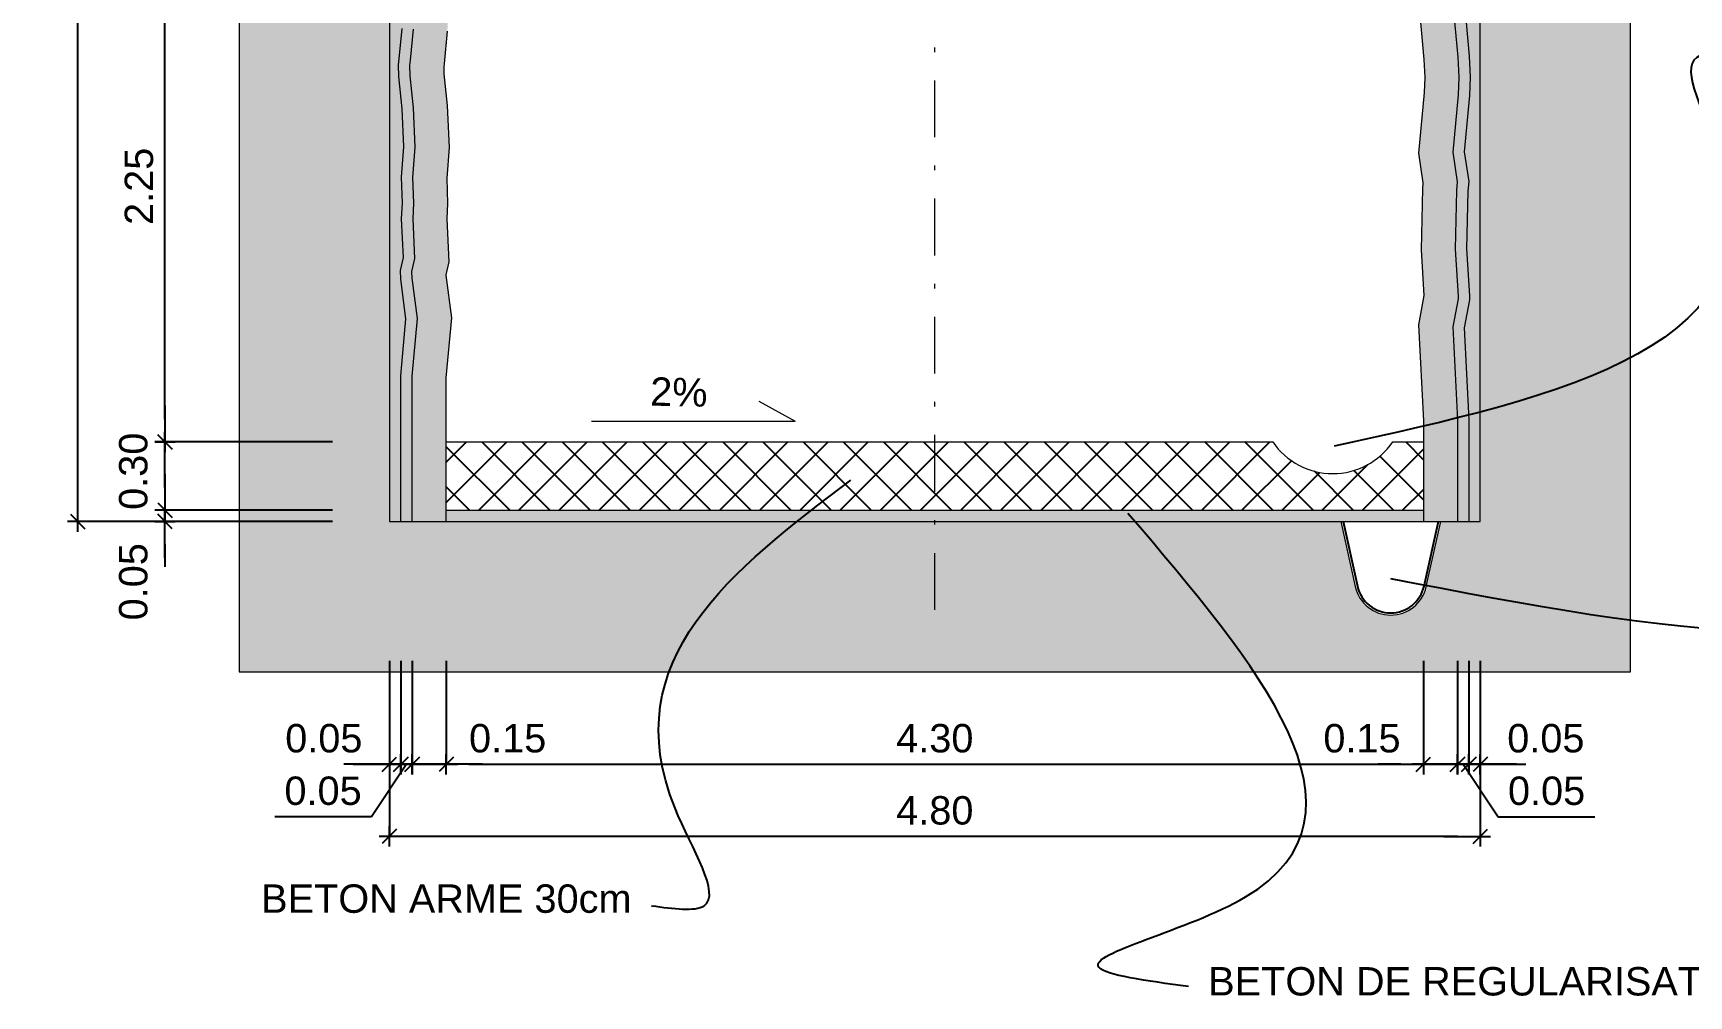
# Model space of a CAD drawing. Extents: x 62300 to 63089, y 108404 to 108784.
# Drawn here: x 62830.27 to 62866.7, y 108701.93 to 108723.11 of the extents above; entities that cross this region are included whole.
import ezdxf

# ---------------------------------------------------------------- set-up
doc = ezdxf.new("R2010")
doc.units = 0
doc.header["$MEASUREMENT"] = 0
doc.linetypes.add('TRATTOPUNTO2', pattern=[0.5, 0.25, -0.125, 0, -0.125])
doc.layers.add('BORDI TRATTEGGI', color=5, linetype='Continuous', plot=False)
for name, color, linetype in [('Dime', 6, 'Continuous'), ('LIN010CO', 2, 'Continuous'), ('LIN018CO', 6, 'Continuous'), ('LIN025CO', 7, 'Continuous'), ('LIN050CO', 3, 'Continuous'), ('TEXT035', 1, 'Continuous'), ('Tratteggi', 2, 'Continuous')]:
    doc.layers.add(name, color=color, linetype=linetype)
doc.styles.add('ARIAL', font='arial.ttf')
doc.linetypes.add('ROCCIA', pattern='A,0.25,[130,BERETTA.shx,S=0.1,R=0,X=0,Y=0],-0.2,0.25', length=0.7)
doc.dimstyles.new('50', dxfattribs={"dimscale": 2.5, "dimtxt": 0.25, "dimasz": 0.2, "dimexe": 0, "dimexo": 0.5, "dimgap": 0.1, "dimtad": 1, "dimlfac": 0.2, "dimzin": 1, "dimdsep": 46, "dimtxsty": 'ARIAL', "dimblk1": 'LINE', "dimblk2": 'LINE', "dimsah": 1, "dimcen": 2.5, "dimclrd": 256, "dimclre": 256, "dimclrt": 1, "dimadec": 0, "dimazin": 0, "dimtfac": 1, "dimtmove": 2, "dimatfit": 3, "dimldrblk": 'LINE', "dimfxl": 1, "dimtvp": 1, "dimtolj": 1, "dimtzin": 0, "dimarcsym": 0})

# ---------------------------------------------------------------- blocks, each defined once
blk = doc.blocks.new('LINE')
for p, q in [((-1.60001823273501, 0), (0.4500000000000171, 0)), ((0, 0.4500000000000171), (0, -0.4500000000000171))]:
    blk.add_line(p, q)
at = {"color": 3}
blk.add_line((-0.3181980515162763, -0.3181980515163474), (0.3181980515338978, 0.3181980515339689), dxfattribs=at)
blk = doc.blocks.new('*D36')
at = {"layer": 'Defpoints', "color": 0, "lineweight": 0, "transparency": 16777216}
for p in [(62833.17033222812, 108712.6175235544), (62838.10870644812, 108712.6175235544), (62838.10870644812, 108712.3675235543)]:
    blk.add_point(p, dxfattribs=at)
at = {"layer": 'Dime', "lineweight": -2, "transparency": 16777216}
for p, q in [((62833.17033222812, 108713.1175235544), (62833.17033222812, 108713.6175235544)), ((62836.85870644812, 108712.6175235544), (62833.17033222812, 108712.6175235544)), ((62833.17033222812, 108712.3675235543), (62833.17033222812, 108712.6175235544)), ((62836.85870644812, 108712.3675235543), (62833.17033222812, 108712.3675235543)), ((62833.17033222812, 108711.8675235543), (62833.17033222812, 108711.3675235543))]:
    blk.add_line(p, q, dxfattribs=at)
at = {"layer": 'Dime', "lineweight": -2, "transparency": 16777216, "xscale": 0.5, "yscale": 0.5, "zscale": 0.5}
for p, rotation in [((62833.17033222812, 108712.6175235544), 270), ((62833.17033222812, 108712.3675235543), 90)]:
    blk.add_blockref('LINE', p, dxfattribs=dict(at, rotation=rotation))
at = {"layer": 'Dime', "color": 1, "lineweight": 0, "transparency": 16777216, "insert": (62832.47622411072, 108711.0416755107), "char_height": 0.625, "attachment_point": 5, "rotation": 90, "style": 'ARIAL'}
blk.add_mtext('\\A1;0.05', dxfattribs=at)
blk = doc.blocks.new('*D37')
at = {"layer": 'Defpoints', "color": 0, "lineweight": 0, "transparency": 16777216}
for p in [(62833.17033222812, 108725.3675235544), (62836.41635297281, 108725.3675235544), (62838.1087064481, 108714.1175235545)]:
    blk.add_point(p, dxfattribs=at)
at = {"layer": 'Dime', "lineweight": -2, "transparency": 16777216}
for p, q in [((62835.16635297281, 108725.3675235544), (62833.17033222812, 108725.3675235544)), ((62833.17033222812, 108714.6175235545), (62833.17033222812, 108724.8675235544)), ((62836.8587064481, 108714.1175235545), (62833.17033222812, 108714.1175235545))]:
    blk.add_line(p, q, dxfattribs=at)
at = {"layer": 'Dime', "lineweight": -2, "transparency": 16777216, "xscale": 0.5, "yscale": 0.5, "zscale": 0.5}
for p, rotation in [((62833.17033222812, 108725.3675235544), 90), ((62833.17033222812, 108714.1175235545), 270)]:
    blk.add_blockref('LINE', p, dxfattribs=dict(at, rotation=rotation))
at = {"layer": 'Dime', "color": 1, "lineweight": 0, "transparency": 16777216, "insert": (62832.6012241108, 108719.7425235544), "char_height": 0.625, "attachment_point": 5, "rotation": 90, "style": 'ARIAL'}
blk.add_mtext('\\A1;2.25', dxfattribs=at)
blk = doc.blocks.new('*D41')
at = {"layer": 'Defpoints', "color": 0, "lineweight": 0, "transparency": 16777216}
for p in [(62846.59706924643, 108737.3675235544), (62831.24852520591, 108712.3675235543), (62838.10870644812, 108712.3675235543)]:
    blk.add_point(p, dxfattribs=at)
at = {"layer": 'Dime', "lineweight": -2, "transparency": 16777216}
for p, q in [((62845.34706924643, 108737.3675235544), (62831.24852520591, 108737.3675235544)), ((62831.24852520591, 108736.8675235544), (62831.24852520591, 108712.8675235543)), ((62836.85870644812, 108712.3675235543), (62831.24852520591, 108712.3675235543))]:
    blk.add_line(p, q, dxfattribs=at)
at = {"layer": 'Dime', "lineweight": -2, "transparency": 16777216, "xscale": 0.5, "yscale": 0.5, "zscale": 0.5}
for p, rotation in [((62831.24852520591, 108737.3675235544), 90), ((62831.24852520591, 108712.3675235543), 270)]:
    blk.add_blockref('LINE', p, dxfattribs=dict(at, rotation=rotation))
at = {"layer": 'Dime', "color": 1, "lineweight": 0, "transparency": 16777216, "insert": (62830.67941708859, 108724.8675235543), "char_height": 0.625, "attachment_point": 5, "rotation": 90, "style": 'ARIAL'}
blk.add_mtext('\\A1;5.00', dxfattribs=at)
blk = doc.blocks.new('*D42')
at = {"layer": 'Defpoints', "color": 0, "lineweight": 0, "transparency": 16777216}
for p in [(62838.10870644809, 108710.5527669175), (62838.35870644809, 108710.5527669174), (62838.35870644809, 108707.0254324293)]:
    blk.add_point(p, dxfattribs=at)
at = {"layer": 'Dime', "lineweight": -2, "transparency": 16777216}
for p, q in [((62838.10870644809, 108709.3027669175), (62838.10870644809, 108707.0254324293)), ((62838.35870644809, 108709.3027669174), (62838.35870644809, 108707.0254324293)), ((62837.60870644809, 108707.0254324293), (62837.10870644809, 108707.0254324293)), ((62838.10870644809, 108707.0254324293), (62838.35870644809, 108707.0254324293)), ((62838.85870644809, 108707.0254324293), (62839.35870644809, 108707.0254324293))]:
    blk.add_line(p, q, dxfattribs=at)
at = {"layer": 'Dime', "lineweight": -2, "transparency": 16777216, "xscale": 0.5, "yscale": 0.5, "zscale": 0.5}
blk.add_blockref('LINE', (62838.10870644809, 108707.0254324293), dxfattribs=at)
at = {"layer": 'Dime', "lineweight": -2, "transparency": 16777216, "xscale": 0.5, "yscale": 0.5, "zscale": 0.5, "rotation": 180}
blk.add_blockref('LINE', (62838.35870644809, 108707.0254324293), dxfattribs=at)
at = {"layer": 'Dime', "color": 1, "lineweight": 0, "transparency": 16777216, "insert": (62836.66524009348, 108707.5947537117), "char_height": 0.625, "attachment_point": 5, "style": 'ARIAL'}
blk.add_mtext('\\A1;0.05', dxfattribs=at)
blk = doc.blocks.new('*D31')
at = {"layer": 'Defpoints', "color": 0, "lineweight": 0, "transparency": 16777216}
for p in [(62838.60870644809, 108710.5527669175), (62839.35870644809, 108710.5527669175), (62839.35870644809, 108707.0254324293)]:
    blk.add_point(p, dxfattribs=at)
at = {"layer": 'Dime', "lineweight": -2, "transparency": 16777216}
for p, q in [((62838.60870644809, 108709.3027669175), (62838.60870644809, 108707.0254324293)), ((62839.35870644809, 108709.3027669175), (62839.35870644809, 108707.0254324293)), ((62838.10870644809, 108707.0254324293), (62837.60870644809, 108707.0254324293)), ((62838.60870644809, 108707.0254324293), (62839.35870644809, 108707.0254324293)), ((62839.85870644809, 108707.0254324293), (62840.35870644809, 108707.0254324293))]:
    blk.add_line(p, q, dxfattribs=at)
at = {"layer": 'Dime', "lineweight": -2, "transparency": 16777216, "xscale": 0.5, "yscale": 0.5, "zscale": 0.5}
blk.add_blockref('LINE', (62838.60870644809, 108707.0254324293), dxfattribs=at)
at = {"layer": 'Dime', "lineweight": -2, "transparency": 16777216, "xscale": 0.5, "yscale": 0.5, "zscale": 0.5, "rotation": 180}
blk.add_blockref('LINE', (62839.35870644809, 108707.0254324293), dxfattribs=at)
at = {"layer": 'Dime', "color": 1, "lineweight": 0, "transparency": 16777216, "insert": (62840.71033608969, 108707.5947537117), "char_height": 0.625, "attachment_point": 5, "style": 'ARIAL'}
blk.add_mtext('\\A1;0.15', dxfattribs=at)
blk = doc.blocks.new('*D32')
at = {"layer": 'Defpoints', "color": 0, "lineweight": 0, "transparency": 16777216}
for p in [(62839.35870644809, 108710.5527669175), (62860.85870644807, 108710.5527669174), (62860.85870644807, 108707.0254324293)]:
    blk.add_point(p, dxfattribs=at)
at = {"layer": 'Dime', "lineweight": -2, "transparency": 16777216}
for p, q in [((62839.35870644809, 108709.3027669175), (62839.35870644809, 108707.0254324293)), ((62860.85870644807, 108709.3027669174), (62860.85870644807, 108707.0254324293)), ((62839.85870644809, 108707.0254324293), (62860.35870644807, 108707.0254324293))]:
    blk.add_line(p, q, dxfattribs=at)
at = {"layer": 'Dime', "lineweight": -2, "transparency": 16777216, "xscale": 0.5, "yscale": 0.5, "zscale": 0.5, "rotation": 180}
blk.add_blockref('LINE', (62839.35870644809, 108707.0254324293), dxfattribs=at)
at = {"layer": 'Dime', "lineweight": -2, "transparency": 16777216, "xscale": 0.5, "yscale": 0.5, "zscale": 0.5}
blk.add_blockref('LINE', (62860.85870644807, 108707.0254324293), dxfattribs=at)
at = {"layer": 'Dime', "color": 1, "lineweight": 0, "transparency": 16777216, "insert": (62850.10870644808, 108707.5947537117), "char_height": 0.625, "attachment_point": 5, "style": 'ARIAL'}
blk.add_mtext('\\A1;4.30', dxfattribs=at)
blk = doc.blocks.new('*D33')
at = {"layer": 'Defpoints', "color": 0, "lineweight": 0, "transparency": 16777216}
for p in [(62838.10870644809, 108710.5527669175), (62862.10870644809, 108710.5527669176), (62838.10870644809, 108705.4383479902)]:
    blk.add_point(p, dxfattribs=at)
at = {"layer": 'Dime', "lineweight": -2, "transparency": 16777216}
for p, q in [((62838.10870644809, 108709.3027669175), (62838.10870644809, 108705.4383479902)), ((62862.10870644809, 108709.3027669176), (62862.10870644809, 108705.4383479902)), ((62861.60870644809, 108705.4383479902), (62838.60870644809, 108705.4383479902))]:
    blk.add_line(p, q, dxfattribs=at)
at = {"layer": 'Dime', "lineweight": -2, "transparency": 16777216, "xscale": 0.5, "yscale": 0.5, "zscale": 0.5, "rotation": 180}
blk.add_blockref('LINE', (62838.10870644809, 108705.4383479902), dxfattribs=at)
at = {"layer": 'Dime', "lineweight": -2, "transparency": 16777216, "xscale": 0.5, "yscale": 0.5, "zscale": 0.5}
blk.add_blockref('LINE', (62862.10870644809, 108705.4383479902), dxfattribs=at)
at = {"layer": 'Dime', "color": 1, "lineweight": 0, "transparency": 16777216, "insert": (62850.10870644809, 108706.0074561075), "char_height": 0.625, "attachment_point": 5, "style": 'ARIAL'}
blk.add_mtext('\\A1;4.80', dxfattribs=at)
blk = doc.blocks.new('*D43')
at = {"layer": 'Defpoints', "color": 0, "lineweight": 0, "transparency": 16777216}
for p in [(62833.17033222812, 108714.1175235545), (62838.1087064481, 108714.1175235545), (62838.10870644812, 108712.6175235544)]:
    blk.add_point(p, dxfattribs=at)
at = {"layer": 'Dime', "lineweight": -2, "transparency": 16777216}
for p, q in [((62836.8587064481, 108714.1175235545), (62833.17033222812, 108714.1175235545)), ((62833.17033222812, 108713.1175235544), (62833.17033222812, 108713.6175235545)), ((62836.85870644812, 108712.6175235544), (62833.17033222812, 108712.6175235544))]:
    blk.add_line(p, q, dxfattribs=at)
at = {"layer": 'Dime', "lineweight": -2, "transparency": 16777216, "xscale": 0.5, "yscale": 0.5, "zscale": 0.5}
for p, rotation in [((62833.17033222812, 108714.1175235545), 90), ((62833.17033222812, 108712.6175235544), 270)]:
    blk.add_blockref('LINE', p, dxfattribs=dict(at, rotation=rotation))
at = {"layer": 'Dime', "color": 1, "lineweight": 0, "transparency": 16777216, "insert": (62832.47622411072, 108713.473069207), "char_height": 0.625, "attachment_point": 5, "rotation": 90, "style": 'ARIAL'}
blk.add_mtext('\\A1;0.30', dxfattribs=at)
blk = doc.blocks.new('*D61')
at = {"layer": 'Defpoints', "color": 0, "lineweight": 0, "transparency": 16777216}
for p in [(62838.35870644809, 108710.5527669176), (62838.60870644809, 108710.5527669175), (62838.60870644809, 108707.0254324294)]:
    blk.add_point(p, dxfattribs=at)
at = {"layer": 'Dime', "lineweight": -2, "transparency": 16777216}
for p, q in [((62838.35870644809, 108709.3027669176), (62838.35870644809, 108707.0254324294)), ((62838.60870644809, 108709.3027669175), (62838.60870644809, 108707.0254324294)), ((62837.85870644809, 108707.0254324294), (62837.35870644809, 108707.0254324294)), ((62838.48370644809, 108707.0254324294), (62837.7127157183, 108705.8697102672)), ((62838.35870644809, 108707.0254324294), (62838.60870644809, 108707.0254324294)), ((62838.35870644809, 108707.0254324294), (62838.60870644809, 108707.0254324294)), ((62839.10870644809, 108707.0254324294), (62839.60870644809, 108707.0254324294)), ((62837.7127157183, 108705.8697102672), (62835.58456087519, 108705.8697102672))]:
    blk.add_line(p, q, dxfattribs=at)
at = {"layer": 'Dime', "lineweight": -2, "transparency": 16777216, "xscale": 0.5, "yscale": 0.5, "zscale": 0.5}
blk.add_blockref('LINE', (62838.35870644809, 108707.0254324294), dxfattribs=at)
at = {"layer": 'Dime', "lineweight": -2, "transparency": 16777216, "xscale": 0.5, "yscale": 0.5, "zscale": 0.5, "rotation": 180}
blk.add_blockref('LINE', (62838.60870644809, 108707.0254324294), dxfattribs=at)
at = {"layer": 'Dime', "color": 1, "lineweight": 0, "transparency": 16777216, "insert": (62836.64863829674, 108706.4388183846), "char_height": 0.625, "attachment_point": 5, "style": 'ARIAL'}
blk.add_mtext('\\A1;0.05', dxfattribs=at)
blk = doc.blocks.new('*D63')
at = {"layer": 'Defpoints', "color": 0, "lineweight": 0, "transparency": 16777216}
for p in [(62861.85870644807, 108710.5527669174), (62862.10870644807, 108710.5527669175), (62861.85870644807, 108707.0254324293)]:
    blk.add_point(p, dxfattribs=at)
at = {"layer": 'Dime', "lineweight": -2, "transparency": 16777216}
for p, q in [((62861.85870644807, 108709.3027669174), (62861.85870644807, 108707.0254324293)), ((62862.10870644807, 108709.3027669175), (62862.10870644807, 108707.0254324293)), ((62861.35870644807, 108707.0254324293), (62860.85870644807, 108707.0254324293)), ((62862.10870644807, 108707.0254324293), (62861.85870644807, 108707.0254324293)), ((62862.60870644807, 108707.0254324293), (62863.10870644807, 108707.0254324293))]:
    blk.add_line(p, q, dxfattribs=at)
at = {"layer": 'Dime', "lineweight": -2, "transparency": 16777216, "xscale": 0.5, "yscale": 0.5, "zscale": 0.5}
blk.add_blockref('LINE', (62861.85870644807, 108707.0254324293), dxfattribs=at)
at = {"layer": 'Dime', "lineweight": -2, "transparency": 16777216, "xscale": 0.5, "yscale": 0.5, "zscale": 0.5, "rotation": 180}
blk.add_blockref('LINE', (62862.10870644807, 108707.0254324293), dxfattribs=at)
at = {"layer": 'Dime', "color": 1, "lineweight": 0, "transparency": 16777216, "insert": (62863.55217280268, 108707.5947537117), "char_height": 0.625, "attachment_point": 5, "style": 'ARIAL'}
blk.add_mtext('\\A1;0.05', dxfattribs=at)
blk = doc.blocks.new('*D64')
at = {"layer": 'Defpoints', "color": 0, "lineweight": 0, "transparency": 16777216}
for p in [(62860.85870644807, 108710.5527669175), (62861.60870644807, 108710.5527669175), (62860.85870644807, 108707.0254324293)]:
    blk.add_point(p, dxfattribs=at)
at = {"layer": 'Dime', "lineweight": -2, "transparency": 16777216}
for p, q in [((62860.85870644807, 108709.3027669175), (62860.85870644807, 108707.0254324293)), ((62861.60870644807, 108709.3027669175), (62861.60870644807, 108707.0254324293)), ((62860.35870644807, 108707.0254324293), (62859.85870644807, 108707.0254324293)), ((62861.60870644807, 108707.0254324293), (62860.85870644807, 108707.0254324293)), ((62862.10870644807, 108707.0254324293), (62862.60870644807, 108707.0254324293))]:
    blk.add_line(p, q, dxfattribs=at)
at = {"layer": 'Dime', "lineweight": -2, "transparency": 16777216, "xscale": 0.5, "yscale": 0.5, "zscale": 0.5}
blk.add_blockref('LINE', (62860.85870644807, 108707.0254324293), dxfattribs=at)
at = {"layer": 'Dime', "lineweight": -2, "transparency": 16777216, "xscale": 0.5, "yscale": 0.5, "zscale": 0.5, "rotation": 180}
blk.add_blockref('LINE', (62861.60870644807, 108707.0254324293), dxfattribs=at)
at = {"layer": 'Dime', "color": 1, "lineweight": 0, "transparency": 16777216, "insert": (62859.50707680647, 108707.5947537117), "char_height": 0.625, "attachment_point": 5, "style": 'ARIAL'}
blk.add_mtext('\\A1;0.15', dxfattribs=at)
blk = doc.blocks.new('*D62')
at = {"layer": 'Defpoints', "color": 0, "lineweight": 0, "transparency": 16777216}
for p in [(62861.60870644807, 108710.5527669175), (62861.85870644807, 108710.5527669176), (62861.60870644807, 108707.0254324294)]:
    blk.add_point(p, dxfattribs=at)
at = {"layer": 'Dime', "lineweight": -2, "transparency": 16777216}
for p, q in [((62861.60870644807, 108709.3027669175), (62861.60870644807, 108707.0254324294)), ((62861.85870644807, 108709.3027669176), (62861.85870644807, 108707.0254324294)), ((62861.10870644807, 108707.0254324294), (62860.60870644807, 108707.0254324294)), ((62861.85870644807, 108707.0254324294), (62861.60870644807, 108707.0254324294)), ((62861.85870644807, 108707.0254324294), (62861.60870644807, 108707.0254324294)), ((62861.73370644807, 108707.0254324294), (62862.50469717786, 108705.8697102672)), ((62862.35870644807, 108707.0254324294), (62862.85870644807, 108707.0254324294)), ((62862.50469717786, 108705.8697102672), (62864.63285202097, 108705.8697102672))]:
    blk.add_line(p, q, dxfattribs=at)
at = {"layer": 'Dime', "lineweight": -2, "transparency": 16777216, "xscale": 0.5, "yscale": 0.5, "zscale": 0.5}
blk.add_blockref('LINE', (62861.60870644807, 108707.0254324294), dxfattribs=at)
at = {"layer": 'Dime', "lineweight": -2, "transparency": 16777216, "xscale": 0.5, "yscale": 0.5, "zscale": 0.5, "rotation": 180}
blk.add_blockref('LINE', (62861.85870644807, 108707.0254324294), dxfattribs=at)
at = {"layer": 'Dime', "color": 1, "lineweight": 0, "transparency": 16777216, "insert": (62863.56877459942, 108706.4388183846), "char_height": 0.625, "attachment_point": 5, "style": 'ARIAL'}
blk.add_mtext('\\A1;0.05', dxfattribs=at)

msp = doc.modelspace()

# ---------------------------------------------------------------- hatches: boundary and pattern name
at = {"layer": 'LIN010CO', "lineweight": 0}
h = msp.add_hatch(dxfattribs=at)
h.set_pattern_fill('AR-CONC', color=256, scale=0.2, style=0)
h.set_pattern_definition([(49.99999999999999, (297.2605496371179, 75.29284038709011), (1.434520365201507, -0.1255042699651902), [0.15, -1.65]), (355, (297.2605496371179, 75.29284038709011), (-0.277502667226, 1.504384267400024), [0.12, -1.32]), (100.4514, (297.380092997118, 75.28238170709011), (1.157018763428043, 1.378879084121907), [0.12748038, -1.402284224]), (46.18420000000002, (297.2605496371179, 75.69284038709011), (2.134482097251289, -0.3310380286580362), [0.2249999999999998, -2.474999999999997]), (96.6356, (297.438423127118, 75.66525377309011), (1.869325411097407, 1.948235741800884), [0.191220576, -2.103426]), (351.1842, (297.2605496371179, 75.69284038709011), (1.869323890267254, 1.948237201850649), [0.18, -1.98]), (21, (297.4605496371179, 75.5928403870901), (1.193814104236923, -0.8052377813306777), [0.15, -1.65]), (326.0000000000001, (297.4605496371179, 75.5928403870901), (0.4866306638431634, 1.450300090093706), [0.12, -1.32]), (71.4514, (297.560034103118, 75.52573717509011), (1.68044525716298, 0.6450609934199049), [0.12748038, -1.402284224]), (37.50000000000001, (297.2605496371179, 75.29284038709011), (0.02431971063458134, 0.6657877076626231), [0, -1.304, 0, -1.34, 0, -1.325]), (7.499999999999999, (297.2605496371179, 75.29284038709011), (0.5261390748842972, 0.7888234237647205), [0, -0.764, 0, -1.274, 0, -0.505]), (327.5, (296.8145496371179, 75.29284038709011), (1.067644872344818, -0.0451097434687596), [0, -0.5, 0, -1.56, 0, -2.07]), (317.5, (296.6145496371179, 75.29284038709011), (1.166372338684772, 0.2002099646646353), [0, -0.65, 0, -1.036, 0, -1.47])])
edge = h.paths.add_edge_path()
edge.add_line((62834.80424537976, 108725.3675235544), (62834.80424537975, 108709.0630624859))
edge.add_line((62834.80424537975, 108709.0630624859), (62865.41316751642, 108709.063062486))
edge.add_line((62865.41316751642, 108709.063062486), (62865.41316751643, 108725.3675235544))
edge.add_arc((62850.1087064481, 108725.3675235544), 15.30446106833551, 0, 180)
edge = h.paths.add_edge_path(flags=16)
edge.add_line((62859.04001528931, 108712.3675235543), (62859.35912222697, 108710.9337484978))
edge.add_arc((62860.14001528932, 108711.1075473044), 0.8000000000020557, 192.5474758602363, 347.4525241397637)
edge.add_line((62860.92090835167, 108710.9337484978), (62861.24001528932, 108712.3675235543))
edge.add_line((62861.24001528932, 108712.3675235543), (62862.10870644809, 108712.3675235543))
edge.add_line((62862.10870644809, 108712.3675235543), (62862.1087064481, 108725.3675235544))
edge.add_arc((62850.1087064481, 108725.3675235544), 12, 0, 180)
edge.add_line((62838.1087064481, 108725.3675235544), (62838.10870644809, 108712.3675235543))
edge.add_line((62838.10870644809, 108712.3675235543), (62859.04001528931, 108712.3675235543))
at = {"layer": 'LIN025CO', "lineweight": 0}
h = msp.add_hatch(dxfattribs=at)
h.set_pattern_fill('AR-SAND', color=256, scale=0.2, style=0)
h.set_pattern_definition([(37.50000000000001, (297.2605496371179, 75.29284038709011), (-0.01259867162192163, 0.3853647538026317), [0, -0.304, 0, -0.34, 0, -0.325]), (7.499999999999999, (297.2605496371179, 75.29284038709011), (0.3539553410535454, 0.5644292130459481), [0, -0.164, 0, -0.274, 0, -0.105]), (327.5, (297.014549637118, 75.29284038709011), (0.6228283723502991, 0.0011318107073929), [0, -0.1, 0, -0.36, 0, -0.47]), (317.5, (297.014549637118, 75.29284038709011), (0.6012253209144587, 0.1755351129868498), [0, -0.05, 0, -0.236, 0, -0.27])])
h.paths.add_polyline_path([(62838.89143180849, 108725.3675235543), (62838.10870644809, 108725.3675235543), (62838.1087064481, 108712.3675235543), (62838.85870644809, 108712.3675235543), (62838.85870644809, 108713.0100980476), (62838.85870644809, 108713.6118809933), (62838.85870644809, 108714.4265829406), (62838.85870644809, 108714.6237739872), (62838.85854468474, 108715.5523218503), (62838.97527483192, 108716.8361581132), (62838.85599760537, 108717.7424324429), (62838.8521941452, 108717.8413516561), (62838.92168833115, 108718.1308904549), (62838.87799133189, 108719.0264167002), (62838.89433842793, 108719.3695962641), (62838.87773351502, 108719.9339975087), (62838.92850550808, 108720.603987171), (62838.88648681797, 108721.4860983266), (62838.81201824774, 108722.1893133372), (62838.80971945518, 108722.3892489524), (62838.82264287613, 108722.4926055683), (62838.88579155543, 108723.1872765638), (62838.9036198639, 108724.0962418381), (62838.88280736496, 108724.3979246283)])
h.paths.add_polyline_path([(62838.89408274607, 108725.6655539424), (62838.93533102136, 108725.9707284697), (62839.03726907795, 108727.1648188268), (62839.03581437432, 108727.2273843182), (62839.1988145697, 108727.8691224271), (62839.42774936601, 108728.4556915329), (62839.58261810339, 108729.362668362), (62839.79102134905, 108729.8365491725), (62839.96919638211, 108730.1532674154), (62840.16506753273, 108730.606795556), (62840.37209959521, 108730.9889561419), (62839.71640160267, 108731.3675235543, 0.1316524975870293), (62838.1087064481, 108725.3675235544), (62838.89143180847, 108725.3675235544)])
h.paths.add_polyline_path([(62839.71640160268, 108731.3675235544), (62840.3720995952, 108730.9889561419), (62840.38399833657, 108731.0109200344), (62840.55591778812, 108731.3879887086), (62840.68908400324, 108731.5811838256), (62841.13531065516, 108732.1625578526), (62841.58968092257, 108732.6908247157), (62841.88143580447, 108733.0940754769), (62842.6863259577, 108733.8192693358), (62842.70970341262, 108733.844441117), (62843.03903004485, 108734.0229746519), (62843.34944434512, 108734.2919600617), (62843.69788538983, 108734.4870614653), (62844.30138664055, 108734.9577331306), (62844.49841623566, 108735.0848312475), (62844.1087064481, 108735.7598283998, 0.1316524975876005)], flags=17)
h.paths.add_polyline_path([(62847.05689632719, 108736.2284983695), (62847.32411933973, 108736.2995843312), (62848.08895879498, 108736.3895528987), (62849.5445757366, 108736.5757618823), (62849.59121787029, 108736.5976224549), (62849.63021692036, 108736.5986398359), (62850.1087064481, 108736.6254661321), (62850.1087064481, 108737.3675235544, 0.1316524975873791), (62844.1087064481, 108735.7598283998), (62844.49841623566, 108735.0848312475), (62844.52005582349, 108735.0987903223), (62845.59806011341, 108735.6890509077), (62846.12744483953, 108735.8261039548)])
h.paths.add_polyline_path([(62852.28443414901, 108736.4077351574), (62852.83384693501, 108736.2789851053), (62853.05119463659, 108736.2371934208), (62853.09111670143, 108736.2137129933), (62854.15325341101, 108735.7408686438), (62854.75780985634, 108735.518812115), (62855.28661040016, 108735.318536132), (62855.7454280503, 108735.1306117575), (62856.10870644809, 108735.7598283998, 0.1316524975872248), (62850.1087064481, 108737.3675235544), (62850.10870644809, 108736.6254661321), (62850.64614913851, 108736.6555976104), (62850.74959466699, 108736.6586395698), (62851.19731415728, 108736.5940736994)])
h.paths.add_polyline_path([(62856.1087064481, 108735.7598283998), (62855.74542805028, 108735.1306117575), (62855.84210295674, 108735.0910152615), (62855.94064757724, 108735.0430810122), (62856.25569779267, 108734.8106962603), (62856.91959802339, 108734.3833081795), (62857.15259522451, 108734.2077410579), (62857.2360918519, 108734.1274659601), (62857.8529699073, 108733.4181544275), (62858.23942365595, 108733.136180546), (62858.36405726561, 108732.9333492254), (62858.72848548526, 108732.5252485156), (62858.79459793201, 108732.3729225488), (62859.54378087069, 108731.3741542396), (62859.84472674541, 108730.9886174939), (62860.5010112935, 108731.3675235544, 0.131652497587036)], flags=17)
edge = h.paths.add_edge_path()
edge.add_line((62860.50101129351, 108731.3675235544), (62859.84549479216, 108730.9890609258))
edge.add_line((62859.84549479216, 108730.9890609258), (62860.06554249505, 108730.5490289133))
edge.add_line((62860.06554249505, 108730.5490289133), (62860.13691365074, 108730.1743742253))
edge.add_line((62860.13691365074, 108730.1743742253), (62860.6395317807, 108729.2320791115))
edge.add_line((62860.6395317807, 108729.2320791115), (62860.65475911092, 108729.1389715469))
edge.add_line((62860.65475911092, 108729.1389715469), (62860.96941175506, 108728.1602061531))
edge.add_line((62860.96941175506, 108728.1602061531), (62860.99985483871, 108728.0736924692))
edge.add_line((62860.99985483871, 108728.0736924692), (62860.99811012889, 108727.9847518849))
edge.add_line((62860.99811012889, 108727.9847518849), (62861.25361144204, 108726.7499800444))
edge.add_line((62861.25361144204, 108726.7499800444), (62861.26665191575, 108726.696956575))
edge.add_line((62861.26665191575, 108726.696956575), (62861.27593100612, 108726.4139796691))
edge.add_spline(control_points=[(62861.2759310061, 108726.4139796691), (62861.54236806453, 108726.3886782795), (62861.80702118454, 108726.3645212683), (62862.06907138324, 108726.3420340048)], knot_values=[11.77694197576474, 11.77694197576474, 11.77694197576474, 11.77694197576474, 12.27141199637417, 12.27141199637417, 12.27141199637417, 12.27141199637417], degree=3, periodic=0)
edge.add_arc((62850.1087064481, 108725.3675235544), 12, 4.658074207168934, 29.99999999999294)
edge = h.paths.add_edge_path()
edge.add_spline(control_points=[(62862.06907138324, 108726.3420340048), (62861.80702118454, 108726.3645212683), (62861.54236806453, 108726.3886782795), (62861.2759310061, 108726.4139796691)], knot_values=[11.77694197576474, 11.77694197576474, 11.77694197576474, 11.77694197576474, 12.27141199637417, 12.27141199637417, 12.27141199637417, 12.27141199637417], degree=3, periodic=0)
edge.add_line((62861.27593100613, 108726.4139796691), (62861.30066963463, 108725.6595457454))
edge.add_line((62861.30066963463, 108725.6595457454), (62861.33233976398, 108725.3675235543))
edge.add_line((62861.33233976398, 108725.3675235543), (62862.1087064481, 108725.3675235543))
edge.add_arc((62850.1087064481, 108725.3675235543), 12, 2.08440831604393e-10, 4.658074207448758)
edge = h.paths.add_edge_path()
edge.add_line((62862.1087064481, 108725.3675235544), (62861.332339764, 108725.3675235544))
edge.add_line((62861.332339764, 108725.3675235544), (62861.36582054966, 108725.0588057627))
edge.add_line((62861.36582054966, 108725.0588057627), (62861.35647819186, 108724.787941255))
edge.add_line((62861.35647819186, 108724.787941255), (62861.25752682966, 108723.7560917234))
edge.add_line((62861.25752682966, 108723.7560917234), (62861.36918024333, 108722.5699221146))
edge.add_line((62861.36918024333, 108722.5699221146), (62861.38985395136, 108722.1409956576))
edge.add_line((62861.38985395136, 108722.1409956576), (62861.37612771533, 108721.7723585101))
edge.add_line((62861.37612771533, 108721.7723585101), (62861.25064311568, 108720.4862994508))
edge.add_line((62861.25064311568, 108720.4862994508), (62861.35194088781, 108719.8325686754))
edge.add_line((62861.35194088781, 108719.8325686754), (62861.33474821188, 108719.6655822258))
edge.add_line((62861.33474821188, 108719.6655822258), (62861.30624348437, 108718.3545246906))
edge.add_line((62861.30624348437, 108718.3545246906), (62861.37123019398, 108717.3241989668))
edge.add_line((62861.37123019398, 108717.3241989668), (62861.37047770645, 108717.2963601988))
edge.add_line((62861.37047770645, 108717.2963601988), (62861.25197073606, 108716.6644246283))
edge.add_line((62861.25197073606, 108716.6644246283), (62861.35870644808, 108714.592558257))
edge.add_line((62861.35870644808, 108714.592558257), (62861.35870644808, 108714.2801225905))
edge.add_line((62861.35870644808, 108714.2801225905), (62861.35870644809, 108714.1033415707))
edge.add_spline(control_points=[(62861.35870644809, 108714.1033415707), (62861.61223490381, 108714.0845494164), (62861.86249805536, 108714.0678519216), (62862.10870644804, 108714.0537555136)], knot_values=[10.83970850203398, 10.83970850203398, 10.83970850203398, 10.83970850203398, 11.32816298002173, 11.32816298002173, 11.32816298002173, 11.32816298002173], degree=3, periodic=0)
edge.add_line((62862.10870644808, 108714.0537555136), (62862.1087064481, 108725.3675235544))
edge = h.paths.add_edge_path()
edge.add_spline(control_points=[(62862.10870644804, 108714.0537555136), (62861.86249805536, 108714.0678519216), (62861.61223490381, 108714.0845494164), (62861.35870644809, 108714.1033415707)], knot_values=[10.83970850203398, 10.83970850203398, 10.83970850203398, 10.83970850203398, 11.32816298002173, 11.32816298002173, 11.32816298002173, 11.32816298002173], degree=3, periodic=0)
edge.add_line((62861.35870644809, 108714.1033415707), (62861.35870644807, 108712.3675235544))
edge.add_line((62861.35870644807, 108712.3675235544), (62862.10870644809, 108712.3675235543))
edge.add_line((62862.10870644809, 108712.3675235543), (62862.10870644809, 108714.0537555136))
h.paths.add_polyline_path([(62860.85870644809, 108714.1426393465), (62860.86854356047, 108714.1418291987), (62860.8665763527, 108714.1419917525), (62860.86460903747, 108714.1421543753), (62860.86264161491, 108714.1423170669), (62860.8606740851, 108714.1424798273), (62860.8587064481, 108714.1426426565)])
h = msp.add_hatch(dxfattribs=at)
h.set_pattern_fill('AR-SAND', color=256, scale=0.2, style=0)
h.set_pattern_definition([(37.50000000000001, (207.6099184381455, 7.275957614183426e-11), (-0.01259867162192163, 0.3853647538026317), [0, -0.304, 0, -0.34, 0, -0.325]), (7.499999999999999, (207.6099184381455, 7.275957614183426e-11), (0.3539553410535454, 0.5644292130459481), [0, -0.164, 0, -0.274, 0, -0.105]), (327.5, (207.3639184381456, 7.275957614183426e-11), (0.6228283723502991, 0.001131810707392988), [0, -0.1, 0, -0.36, 0, -0.47]), (317.5, (207.3639184381456, 7.275957614183426e-11), (0.6012253209144588, 0.1755351129868499), [0, -0.05, 0, -0.236, 0, -0.27])])
h.paths.add_polyline_path([(62839.39378363817, 108725.6297032098), (62839.43247280955, 108725.9159442587), (62839.53776458083, 108727.1493196335), (62839.53726963854, 108727.1706066554), (62839.6758237947, 108727.716099757), (62839.91204475817, 108728.3213372375), (62840.06511475192, 108729.2177798632), (62840.23883328781, 108729.612792332), (62840.41782385861, 108729.9309602487), (62840.61528067241, 108730.3881598993), (62840.83181491888, 108730.7878605712), (62840.99259106626, 108731.1404887829), (62841.09350536717, 108731.2868934107), (62841.5234653462, 108731.8470741247), (62841.98245520967, 108732.3807118927), (62842.25547619537, 108732.7580694868), (62843.01168963448, 108733.4394063622), (62843.32525989594, 108733.6093981022), (62843.63828414222, 108733.8806451261), (62843.97536818931, 108734.0693874448), (62844.5912304569, 108734.5496994885), (62844.77597207754, 108734.668870987), (62845.78361416542, 108735.220604792), (62846.29040723136, 108735.3518090571), (62847.22139711537, 108735.7548695012), (62847.41807368503, 108735.807188884), (62848.14988925403, 108735.89327283), (62849.68578327397, 108736.0897512141), (62849.7129721141, 108736.1024942763), (62850.71391927917, 108736.1586119207), (62851.11938147184, 108736.1001399982), (62852.18506794979, 108735.9174752821), (62852.72955935427, 108735.7898785125), (62852.87777766439, 108735.761379049), (62853.96517249921, 108735.277290232), (62854.58306356108, 108735.0503358332), (62855.10327557543, 108734.8533126383), (62855.67066818636, 108734.6209176962), (62855.97168830938, 108734.3988817058), (62856.63343721013, 108733.9728785512), (62856.82771265483, 108733.8264888928), (62856.87346416833, 108733.7825025987), (62857.51269903248, 108733.0474842959), (62857.86504838183, 108732.7903945045), (62857.96140452218, 108732.6335825237), (62858.30189108362, 108732.2522926018), (62858.35934140129, 108732.1199245591), (62859.14668520399, 108731.070282345), (62859.4226153467, 108730.7167928367), (62859.58734437204, 108730.3873822424), (62859.65997203907, 108730.0061316425), (62860.15943793875, 108729.0697462463), (62860.16733533781, 108729.0214575718), (62860.49549428599, 108728.000679173), (62860.49817683135, 108727.9930558691), (62860.4971050774, 108727.9384207537), (62860.76586377658, 108726.6395793917), (62860.76863398269, 108726.6283155417), (62860.80155506741, 108725.6243478766), (62860.86488754702, 108725.0403752236), (62860.85730226854, 108724.8204540045), (62860.75527521779, 108723.7565316674), (62860.87031003665, 108722.5344391082), (62860.88940549501, 108722.1382572865), (62860.87703271458, 108721.8059690703), (62860.74688051831, 108720.4720730259), (62860.84797085736, 108719.8196809313), (62860.83530598478, 108719.6966714523), (62860.80590091282, 108718.3442031246), (62860.86941755681, 108717.3371844194), (62860.74957221914, 108716.6981120375), (62860.85870644808, 108714.5796876166), (62860.85870644808, 108714.2801225906), (62860.85870644807, 108712.3675235544), (62861.35870644807, 108712.3675235544), (62861.35870644808, 108714.2801225906), (62861.35870644808, 108714.5925582569), (62861.25197073606, 108716.6644246283), (62861.37047770646, 108717.2963601989), (62861.371230194, 108717.3241989668), (62861.30624348437, 108718.3545246906), (62861.3347482119, 108719.6655822258), (62861.35194088781, 108719.8325686754), (62861.25064311568, 108720.4862994509), (62861.37612771533, 108721.7723585101), (62861.38985395136, 108722.1409956577), (62861.36918024335, 108722.5699221147), (62861.25752682965, 108723.7560917235), (62861.35647819186, 108724.7879412552), (62861.36582054968, 108725.0588057629), (62861.30066963464, 108725.6595457455), (62861.26665191575, 108726.696956575), (62861.2536114421, 108726.7499800443), (62860.99811012888, 108727.9847518849), (62860.99985483871, 108728.0736924692), (62860.9694117551, 108728.1602061528), (62860.65475911095, 108729.1389715469), (62860.63953178068, 108729.2320791116), (62860.13691365074, 108730.1743742254), (62860.06554249506, 108730.5490289133), (62859.84748102532, 108730.9850890318), (62859.54378087112, 108731.3741542392), (62858.79459793204, 108732.3729225489), (62858.72848548524, 108732.5252485156), (62858.36405726554, 108732.9333492255), (62858.23942365593, 108733.1361805461), (62857.85296990725, 108733.4181544275), (62857.23609185198, 108734.1274659602), (62857.15259522436, 108734.207741058), (62856.91959802345, 108734.3833081796), (62856.25569779275, 108734.8106962604), (62855.94064757733, 108735.0430810123), (62855.84210295696, 108735.0910152614), (62855.28661039929, 108735.3185361319), (62854.75780985666, 108735.5188121146), (62854.15325341066, 108735.740868644), (62853.09111670142, 108736.2137129933), (62853.05119463656, 108736.2371934208), (62852.83384693476, 108736.2789851055), (62852.28443414926, 108736.4077351574), (62851.19731415709, 108736.5940736997), (62850.74959466699, 108736.6586395699), (62850.64614913805, 108736.6555976104), (62849.58838457271, 108736.5962945246), (62849.54457573655, 108736.5757618824), (62848.08895879377, 108736.3895528985), (62847.3241193399, 108736.2995843313), (62847.05689632719, 108736.2284983696), (62846.12744483948, 108735.8261039549), (62845.59806011341, 108735.6890509078), (62844.52005582343, 108735.0987903224), (62844.30138664052, 108734.9577331307), (62843.69788538977, 108734.4870614653), (62843.34944434516, 108734.2919600618), (62843.03903004489, 108734.022974652), (62842.70970341261, 108733.8444411171), (62842.68632595762, 108733.8192693357), (62841.8814358045, 108733.0940754769), (62841.58968092256, 108732.6908247157), (62841.13531065503, 108732.1625578525), (62840.68908400319, 108731.5811838256), (62840.55591778813, 108731.3879887087), (62840.38399833655, 108731.0109200344), (62840.16506753271, 108730.6067955561), (62839.96919638213, 108730.1532674155), (62839.79102134908, 108729.8365491726), (62839.58261810338, 108729.3626683621), (62839.42774936601, 108728.455691533), (62839.1988145697, 108727.8691224271), (62839.03581437432, 108727.2273843183), (62839.03726907796, 108727.1648188269), (62838.93533102133, 108725.9707284696), (62838.89408274608, 108725.6655539426), (62838.88280736496, 108724.3979246282), (62838.9036198639, 108724.0962418381), (62838.88579155544, 108723.1872765639), (62838.82264287611, 108722.4926055683), (62838.80971945517, 108722.3892489524), (62838.81201824774, 108722.1893133373), (62838.88648681799, 108721.4860983265), (62838.92850550807, 108720.6039871712), (62838.877733515, 108719.9339975087), (62838.89433842793, 108719.3695962643), (62838.87799133189, 108719.0264167002), (62838.92168833115, 108718.130890455), (62838.85219414518, 108717.8413516562), (62838.85599760537, 108717.742432443), (62838.97527483192, 108716.8361581132), (62838.85854468474, 108715.5523218503), (62838.85870644809, 108714.6237739873), (62838.85870644809, 108714.4265829407), (62838.85870644809, 108713.6118809934), (62838.85870644809, 108713.0100980477), (62838.85870644809, 108712.3675235543), (62839.35870644809, 108712.3675235543), (62839.35870644809, 108713.0100980477), (62839.35870644809, 108713.6118809934), (62839.35870644809, 108714.4265829407), (62839.35870644809, 108714.6237739873), (62839.35854863656, 108715.529681368), (62839.47825637295, 108716.8462661291), (62839.35405616898, 108717.7899454873), (62839.42458185987, 108718.0837819219), (62839.37857206985, 108719.0267064978), (62839.39468863089, 108719.3650463705), (62839.37829027802, 108719.9224266354), (62839.42940695117, 108720.5969647128), (62839.38523153988, 108721.5243525733), (62839.31171480561, 108722.2185792908), (62839.31007758657, 108722.360975087), (62839.31982606825, 108722.4389397437), (62839.38534696652, 108723.1597064822), (62839.40395782422, 108724.108569545), (62839.38296061296, 108724.4129297902)])
h = msp.add_hatch(dxfattribs=at)
h.set_pattern_fill('AR-SAND', color=256, scale=0.2, style=0)
h.set_pattern_definition([(37.50000000000001, (297.2605496371179, 78.81780571272247), (-0.01259867162192163, 0.3853647538026317), [0, -0.304, 0, -0.34, 0, -0.325]), (7.499999999999999, (297.2605496371179, 78.81780571272247), (0.3539553410535454, 0.5644292130459481), [0, -0.164, 0, -0.274, 0, -0.105]), (327.5, (297.014549637118, 78.81780571272247), (0.6228283723502991, 0.0011318107073929), [0, -0.1, 0, -0.36, 0, -0.47]), (317.5, (297.014549637118, 78.81780571272247), (0.6012253209144587, 0.1755351129868498), [0, -0.05, 0, -0.236, 0, -0.27])])
h.paths.add_polyline_path([(62839.35870644809, 108712.6175235543), (62839.3587064481, 108712.3675235543), (62850.10870644809, 108712.3675235543), (62850.10870644809, 108712.6175235543)])
h.paths.add_polyline_path([(62860.85870644807, 108712.3675235543), (62860.85870644807, 108712.6175235543), (62850.1087064481, 108712.6175235543), (62850.1087064481, 108712.3675235543)])
at = {"layer": 'Tratteggi'}
h = msp.add_hatch(dxfattribs=at)
h.set_pattern_fill('ANSI37', color=256, scale=5, angle=360, style=0)
h.set_pattern_definition([(45, (297.2605496371179, 78.81780571272247), (-0.4419417382415921, 0.4419417382415923), []), (134.9999999999999, (297.2605496371179, 78.81780571272247), (-0.4419417382415923, -0.4419417382415921), [])])
h.paths.add_polyline_path([(62839.3587064481, 108714.1175235544), (62839.3587064481, 108712.6175235543), (62850.10870644809, 108712.6175235543), (62850.10870644809, 108714.1175235544)])
edge = h.paths.add_edge_path()
edge.add_line((62860.85870644807, 108712.6175235543), (62860.85870644808, 108714.1175235545))
edge.add_line((62860.85870644808, 108714.1175235545), (62860.18345501322, 108714.1175235544))
edge.add_arc((62858.86381893737, 108715.0222669586), 1.600000000001169, 214.4345621009687, 325.5654378997557, ccw=False)
edge.add_line((62857.54418286154, 108714.1175235544), (62850.10870644809, 108714.1175235544))
edge.add_line((62850.10870644809, 108714.1175235544), (62850.10870644809, 108712.6175235543))
edge.add_line((62850.10870644809, 108712.6175235543), (62860.85870644807, 108712.6175235543))

# ---------------------------------------------------------------- linework, layer by layer
at = {"layer": 'BORDI TRATTEGGI', "lineweight": 0, "flags": 128}
msp.add_lwpolyline([(62834.80424537976, 108725.3675235544), (62834.80424537975, 108709.0630624859), (62865.41316751642, 108709.063062486), (62865.41316751643, 108725.3675235544, 0.9999999999999999)], format="xyb", close=True, dxfattribs=at)
at = {"layer": 'LIN010CO', "flags": 128}
msp.add_lwpolyline([(62859.09123869227, 108712.3675235543), (62859.40792804337, 108710.9446109232, 0.8019039015537102), (62860.87210253527, 108710.9446109232), (62861.18879188636, 108712.3675235543)], format="xyb", dxfattribs=at)
at = {"layer": 'LIN018CO', "linetype": 'TRATTOPUNTO2', "lineweight": 0, "ltscale": 5}
msp.add_line((62850.10870644809, 108710.4229202107), (62850.10870644809, 108738.8354355475), dxfattribs=at)
at = {"layer": 'LIN018CO', "lineweight": 0}
for p, q in [((62839.35870644809, 108712.6175235543), (62860.85870644807, 108712.6175235543)), ((62859.04001528931, 108712.3675235543), (62861.24001528932, 108712.3675235543))]:
    msp.add_line(p, q, dxfattribs=at)
at = {"layer": 'LIN018CO', "lineweight": 0, "flags": 128}
for points in [[(62860.75527521779, 108723.7565316674), (62860.87031003665, 108722.5344391081), (62860.88940549501, 108722.1382572865), (62860.87703271458, 108721.8059690702), (62860.74688051831, 108720.4720730258), (62860.84797085736, 108719.8196809313), (62860.83530598478, 108719.6966714522), (62860.80590091282, 108718.3442031245), (62860.86941755681, 108717.3371844193), (62860.74957221914, 108716.6981120374), (62860.85870644808, 108714.5796876165), (62860.85870644808, 108714.2801225905), (62860.85870644807, 108712.3675235543)], [(62861.50865263558, 108723.7558717514), (62861.6186153467, 108722.5876636178), (62861.64007817954, 108722.1423648432), (62861.62567521571, 108721.75555323), (62861.50252441436, 108720.4934126633), (62861.60392590304, 108719.8390125474), (62861.58446932545, 108719.6500376124), (62861.55641477014, 108718.3596854736), (62861.62144314694, 108717.3286991416), (62861.61985046166, 108717.2697767096), (62861.50316999452, 108716.6475809237), (62861.60870644808, 108714.598993577), (62861.60870644808, 108714.2801225905), (62861.60870644807, 108712.3675235543)], [(62861.75977844151, 108723.7556517795), (62861.86805045004, 108722.6054051211), (62861.89030240771, 108722.1437340288), (62861.87522271608, 108721.73874795), (62861.75440571305, 108720.5005258758), (62861.85591091827, 108719.8454564195), (62861.83419043902, 108719.6344929992), (62861.80658605591, 108718.3648462565), (62861.87165609988, 108717.3331993164), (62861.86922321688, 108717.2431932203), (62861.75436925299, 108716.6307372191), (62861.85870644808, 108714.6054288972), (62861.85870644808, 108714.2801225905), (62861.85870644807, 108712.3675235543)], [(62838.35870644809, 108712.3675235543), (62838.35870644809, 108713.0100980476), (62838.35870644809, 108713.6118809933), (62838.35870644809, 108714.4265829406), (62838.35870644809, 108714.6237739872), (62838.35854073293, 108715.5749623326), (62838.4722932909, 108716.8260500973), (62838.35725525746, 108717.7001148258), (62838.34991493454, 108717.8910196683), (62838.41879480243, 108718.177998988), (62838.37741059392, 108719.0261269025), (62838.39398822496, 108719.3741461581), (62838.37717675198, 108719.945568382), (62838.42760406496, 108720.6110096295), (62838.3877420961, 108721.4478440796), (62838.31232168987, 108722.1600473837), (62838.30936132378, 108722.4175228178), (62838.32545968398, 108722.5462713928), (62838.38623614436, 108723.2148466455)], [(62838.60870644809, 108712.3675235543), (62838.60870644809, 108713.0100980476), (62838.60870644809, 108713.6118809933), (62838.60870644809, 108714.4265829406), (62838.60870644809, 108714.6237739872), (62838.60854270893, 108715.5636420924), (62838.72378406141, 108716.8311041052), (62838.60662643141, 108717.7212736344), (62838.60105453986, 108717.8661856622), (62838.6702415668, 108718.1544447215), (62838.6277009629, 108719.0262718013), (62838.64416332644, 108719.3718712112), (62838.62745513349, 108719.9397829454), (62838.67805478651, 108720.6074984003), (62838.63711445704, 108721.466971203), (62838.56216996881, 108722.1746803604), (62838.55954038947, 108722.4033858851), (62838.57405128005, 108722.5194384805), (62838.6360138499, 108723.2010616047)], [(62839.35870644809, 108712.3675235543), (62839.35870644809, 108713.0100980476), (62839.35870644809, 108713.6118809933), (62839.35870644809, 108714.4265829406), (62839.35870644809, 108714.6237739872), (62839.35854863656, 108715.529681368), (62839.47825637295, 108716.846266129), (62839.35473995328, 108717.7847500599), (62839.35447335582, 108717.7916836439), (62839.42458185987, 108718.0837819218), (62839.37857206985, 108719.0267064977), (62839.39468863089, 108719.3650463704), (62839.37829027802, 108719.9224266353), (62839.42940695117, 108720.5969647127), (62839.38523153988, 108721.5243525732), (62839.31171480561, 108722.2185792907), (62839.31007758657, 108722.360975087), (62839.31982606825, 108722.4389397436), (62839.38534696652, 108723.1597064821)]]:
    msp.add_lwpolyline(points, dxfattribs=at)
at = {"layer": 'LIN018CO'}
for points in [[(62868.02556022687, 108722.5793738953), (62866.87212847143, 108722.5793738953), (62867.38476474373, 108720.4327337718), (62858.89246613839, 108714.0243756266)], [(62870.59211747249, 108715.0181945171), (62869.438685717, 108715.0181945171), (62870.42930717505, 108712.4594876676), (62860.14001528932, 108711.1075473044)], [(62843.87818885946, 108703.9122074738), (62845.03162061489, 108703.9122074738), (62844.3934177809, 108706.0588475972), (62848.26425718735, 108713.2789155232)], [(62855.6874678189, 108702.1348397745), (62853.71793594418, 108702.5604782434), (62856.94235079281, 108704.1060738374), (62854.35852357681, 108712.5449161454)]]:
    msp.add_spline(points, degree=3, dxfattribs=at)
at = {"layer": 'LIN025CO', "lineweight": 0}
for p in [(62846.236949645, 108715.0142920628), (62842.5523144137, 108714.5719881734)]:
    msp.add_line(p, (62847.0394552432, 108714.5719881734), dxfattribs=at)
at = {"layer": 'LIN050CO', "linetype": 'Continuous', "lineweight": 0}
for p, q in [((62839.35870644809, 108714.1175235544), (62857.54418286154, 108714.1175235544)), ((62860.18345501321, 108714.1175235544), (62860.85870644808, 108714.1175235545))]:
    msp.add_line(p, q, dxfattribs=at)
at = {"layer": 'LIN050CO', "linetype": 'ROCCIA', "lineweight": 0, "ltscale": 2, "flags": 128}
msp.add_lwpolyline([(62862.10870644809, 108712.3675235543), (62862.1087064481, 108725.3675235544, 0.9999999999999999), (62838.1087064481, 108725.3675235544), (62838.10870644809, 108712.3675235543), (62858.17132413053, 108712.3675235543), (62859.04001528931, 108712.3675235543), (62859.35912222697, 108710.9337484978, 0.8019039015606253), (62860.92090835167, 108710.9337484978), (62861.24001528932, 108712.3675235543)], format="xyb", close=True, dxfattribs=at)
at = {"layer": 'LIN050CO', "linetype": 'Continuous', "lineweight": 0}
msp.add_arc((62858.86381893737, 108715.0222669586), 1.6, 214.4345621009697, 325.565437899755, dxfattribs=at)

# ---------------------------------------------------------------- texts
at = {"layer": 'TEXT035', "style": 'ARIAL'}
msp.add_text('2%', height=0.625, rotation=358.8343394224356, dxfattribs=at).set_placement((62843.84065133234, 108714.9175166009))
for s, p in [('BETON ARME 30cm', (62835.28611202165, 108703.7570925982)), ('BETON DE REGULARISATION', (62856.12363932302, 108701.9379358293))]:
    msp.add_text(s, height=0.625, dxfattribs=at).set_placement(p)

# ---------------------------------------------------------------- dimensions: what is measured, and where the dimension line sits
at = {"layer": 'Dime', "lineweight": 0}
for base, p1, p2, picture, middle in [((62831.24852520591, 108712.3675235543), (62846.5970692464, 108737.3675235544), (62838.10870644809, 108712.3675235543), '*D41', (62830.67941708859, 108724.8675235543)), ((62833.17033222812, 108725.3675235544), (62838.10870644807, 108714.1175235544), (62836.41635297278, 108725.3675235544), '*D37', (62832.6012241108, 108719.7425235544))]:
    dim = msp.add_linear_dim(base=base, p1=p1, p2=p2, angle=90, dimstyle='50', dxfattribs=at)
    dim.commit()
    dim.dimension.update_dxf_attribs({"geometry": picture, "text_midpoint": middle})
for base, p1, p2, angle, picture, middle in [((62833.17033222812, 108714.1175235545), (62838.10870644809, 108712.6175235543), (62838.10870644807, 108714.1175235544), 90, '*D43', (62832.47622411072, 108713.473069207)), ((62833.17033222812, 108712.6175235544), (62838.10870644809, 108712.3675235543), (62838.10870644809, 108712.6175235543), 90, '*D36', (62832.47622411072, 108711.0416755107)), ((62860.85870644807, 108707.0254324293), (62861.60870644807, 108710.5527669175), (62860.85870644807, 108710.5527669175), 180, '*D64', (62859.50707680647, 108707.5947537117)), ((62861.85870644807, 108707.0254324293), (62862.10870644807, 108710.5527669175), (62861.85870644807, 108710.5527669174), 180, '*D63', (62863.55217280268, 108707.5947537117))]:
    dim = msp.add_linear_dim(base=base, p1=p1, p2=p2, angle=angle, dimstyle='50', dxfattribs=at)
    dim.commit()
    dim.dimension.update_dxf_attribs({"geometry": picture, "text_midpoint": middle, "dimtype": 160})
dim = msp.add_linear_dim(base=(62838.60870644809, 108707.0254324294), p1=(62838.35870644809, 108710.5527669176), p2=(62838.60870644809, 108710.5527669175), dimstyle='50', override={"dimtmove": 1}, dxfattribs=at)
dim.commit()
dim.dimension.update_dxf_attribs({"geometry": '*D61', "text_midpoint": (62837.4627157183, 108705.8697102672), "dimtype": 160})
for base, p1, p2, picture, middle in [((62838.35870644809, 108707.0254324293), (62838.10870644809, 108710.5527669175), (62838.35870644809, 108710.5527669174), '*D42', (62836.66524009348, 108707.5947537117)), ((62839.35870644809, 108707.0254324293), (62838.60870644809, 108710.5527669175), (62839.35870644809, 108710.5527669175), '*D31', (62840.71033608969, 108707.5947537117))]:
    dim = msp.add_linear_dim(base=base, p1=p1, p2=p2, dimstyle='50', dxfattribs=at)
    dim.commit()
    dim.dimension.update_dxf_attribs({"geometry": picture, "text_midpoint": middle, "dimtype": 160})
for base, p1, p2, picture, middle in [((62838.10870644809, 108705.4383479902), (62862.10870644809, 108710.5527669176), (62838.10870644809, 108710.5527669175), '*D33', (62850.10870644809, 108706.0074561075)), ((62860.85870644807, 108707.0254324293), (62839.35870644809, 108710.5527669175), (62860.85870644807, 108710.5527669174), '*D32', (62850.10870644808, 108707.5947537117))]:
    dim = msp.add_linear_dim(base=base, p1=p1, p2=p2, dimstyle='50', dxfattribs=at)
    dim.commit()
    dim.dimension.update_dxf_attribs({"geometry": picture, "text_midpoint": middle})
dim = msp.add_linear_dim(base=(62861.60870644807, 108707.0254324294), p1=(62861.85870644807, 108710.5527669176), p2=(62861.60870644807, 108710.5527669175), angle=180, dimstyle='50', override={"dimtmove": 1}, dxfattribs=at)
dim.commit()
dim.dimension.update_dxf_attribs({"geometry": '*D62', "text_midpoint": (62862.75469717786, 108705.8697102672), "dimtype": 160})

doc.saveas('drawing.dxf')
